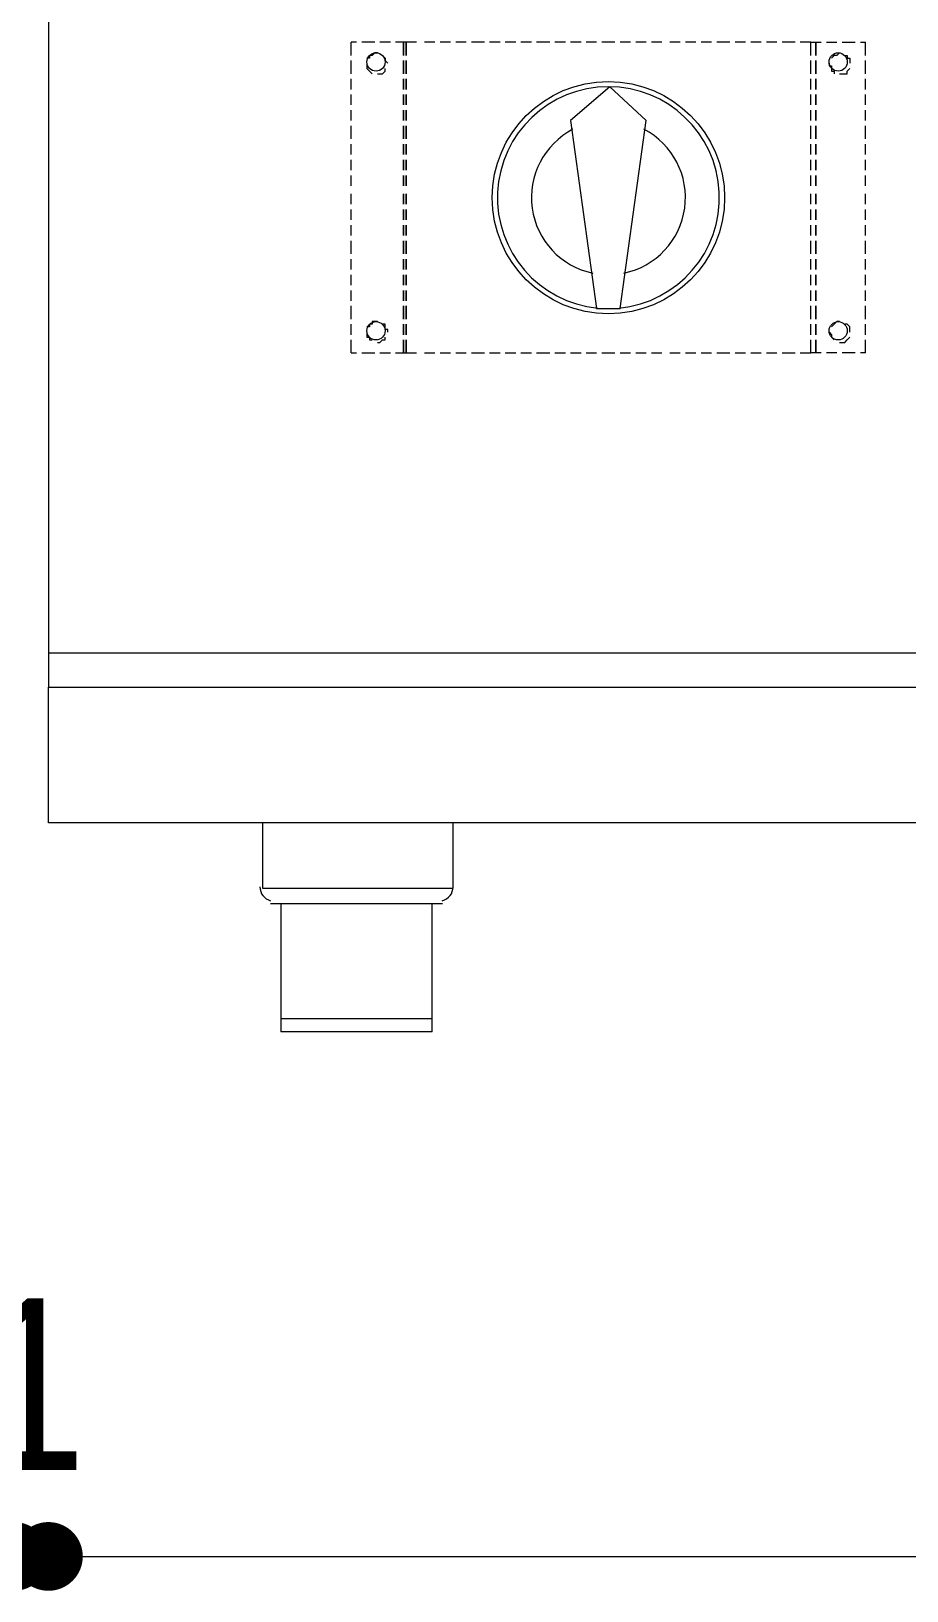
# Model space of a CAD drawing. Header units: millimetres. Extents: x 106699 to 122058, y 158555 to 162844.
# Drawn here: x 109981.74 to 110007.21, y 160340.51 to 160385.88 of the extents above; entities that cross this region are included whole.
import ezdxf

# ---------------------------------------------------------------- set-up
doc = ezdxf.new("R2010")
doc.units = ezdxf.units.MM
doc.layers.add('no3_paslanmaz kesit on', color=153, linetype='Continuous', lineweight=20)
doc.layers.add('S2000-002 Çizgi', color=7, linetype='Continuous')
doc.styles.add('BE', font='ARIALN.TTF')
doc.dimstyles.new('Copy of BE-50', dxfattribs={"dimscale": 100, "dimtxt": 0.05, "dimasz": 0.02, "dimexe": 0.025, "dimexo": 0, "dimgap": 0.025, "dimtad": 1, "dimdec": 1, "dimrnd": 0.5, "dimdsep": 46, "dimtxsty": 'BE', "dimblk": 'DOT', "dimcen": 0.5, "dimdle": 0.025, "dimse1": 1, "dimse2": 1, "dimclrd": 256, "dimclre": 256, "dimclrt": 256, "dimadec": 0, "dimazin": 2, "dimtm": 1e-09, "dimtfac": 1, "dimtdec": 1, "dimtix": 1, "dimtmove": 2, "dimatfit": 0, "dimldrblk": 'DOT', "dimfxl": 0.5, "dimfxlon": 1, "dimtolj": 1, "dimlwd": 9, "dimlwe": 0, "dimarcsym": 0})

# ---------------------------------------------------------------- blocks, each defined once
blk = doc.blocks.new('_Dot')
at = {"color": 0, "linetype": 'ByBlock', "lineweight": -2}
blk.add_line((-0.5, 0), (-1, 0), dxfattribs=at)
at = {"color": 0, "linetype": 'ByBlock', "const_width": 0.5}
blk.add_lwpolyline([(-0.25, 0, 1), (0.25, 0, 1)], format="xyb", close=True, dxfattribs=at)
blk = doc.blocks.new('*D114')
at = {"layer": 'Defpoints', "color": 0, "transparency": 16777216}
for p in [(116979.593, 160829.226), (117129.517, 160829.226), (117129.517, 160807.883)]:
    blk.add_point(p, dxfattribs=at)
at = {"layer": 'S2000-002 Çizgi', "color": 134, "lineweight": 9, "true_color": 0x00a5a5, "transparency": 16777216}
blk.add_line((116981.593, 160807.883), (117127.517, 160807.883), dxfattribs=at)
at = {"layer": 'S2000-002 Çizgi', "color": 134, "lineweight": 9, "true_color": 0x00a5a5, "transparency": 16777216, "xscale": 2, "yscale": 2, "zscale": 2, "rotation": 180}
blk.add_blockref('_Dot', (116979.593, 160807.883), dxfattribs=at)
at = {"layer": 'S2000-002 Çizgi', "color": 134, "lineweight": 9, "true_color": 0x00a5a5, "transparency": 16777216, "xscale": 2, "yscale": 2, "zscale": 2}
blk.add_blockref('_Dot', (117129.517, 160807.883), dxfattribs=at)
at = {"layer": 'S2000-002 Çizgi', "color": 134, "true_color": 0x00a5a5, "transparency": 16777216, "insert": (117054.555, 160812.936), "char_height": 5, "attachment_point": 5, "style": 'BE'}
blk.add_mtext('\\A1;150', dxfattribs=at)
blk = doc.blocks.new('*D115')
at = {"layer": 'Defpoints', "color": 0, "transparency": 16777216}
for p in [(117129.517, 160829.226), (117130.517, 160829.226), (117130.517, 160807.883)]:
    blk.add_point(p, dxfattribs=at)
at = {"layer": 'S2000-002 Çizgi', "color": 134, "lineweight": 9, "true_color": 0x00a5a5, "transparency": 16777216}
for p, q in [((117127.517, 160807.883), (117125.517, 160807.883)), ((117129.517, 160807.883), (117130.517, 160807.883)), ((117132.517, 160807.883), (117134.517, 160807.883))]:
    blk.add_line(p, q, dxfattribs=at)
at = {"layer": 'S2000-002 Çizgi', "color": 134, "lineweight": 9, "true_color": 0x00a5a5, "transparency": 16777216, "xscale": 2, "yscale": 2, "zscale": 2}
blk.add_blockref('_Dot', (117129.517, 160807.883), dxfattribs=at)
at = {"layer": 'S2000-002 Çizgi', "color": 134, "lineweight": 9, "true_color": 0x00a5a5, "transparency": 16777216, "xscale": 2, "yscale": 2, "zscale": 2, "rotation": 180}
blk.add_blockref('_Dot', (117130.517, 160807.883), dxfattribs=at)
at = {"layer": 'S2000-002 Çizgi', "color": 134, "true_color": 0x00a5a5, "transparency": 16777216, "insert": (117130.017, 160812.893), "char_height": 5, "attachment_point": 5, "style": 'BE'}
blk.add_mtext('\\A1;1', dxfattribs=at)
blk = doc.blocks.new('*D116')
at = {"layer": 'Defpoints', "color": 0, "transparency": 16777216}
for p in [(117130.517, 160829.226), (117222.441, 160829.226), (117222.441, 160807.883)]:
    blk.add_point(p, dxfattribs=at)
at = {"layer": 'S2000-002 Çizgi', "color": 134, "lineweight": 9, "true_color": 0x00a5a5, "transparency": 16777216}
blk.add_line((117132.517, 160807.883), (117220.441, 160807.883), dxfattribs=at)
at = {"layer": 'S2000-002 Çizgi', "color": 134, "lineweight": 9, "true_color": 0x00a5a5, "transparency": 16777216, "xscale": 2, "yscale": 2, "zscale": 2, "rotation": 180}
blk.add_blockref('_Dot', (117130.517, 160807.883), dxfattribs=at)
at = {"layer": 'S2000-002 Çizgi', "color": 134, "lineweight": 9, "true_color": 0x00a5a5, "transparency": 16777216, "xscale": 2, "yscale": 2, "zscale": 2}
blk.add_blockref('_Dot', (117222.441, 160807.883), dxfattribs=at)
at = {"layer": 'S2000-002 Çizgi', "color": 134, "true_color": 0x00a5a5, "transparency": 16777216, "insert": (117176.479, 160812.936), "char_height": 5, "attachment_point": 5, "style": 'BE'}
blk.add_mtext('\\A1;92', dxfattribs=at)
blk = doc.blocks.new('AA')
at = {"layer": 'no3_paslanmaz kesit on'}
for points in [[(117130.517, 160892.474), (117130.517, 160834.162), (117130.517, 160833.175)], [(117139.327, 160851.555), (117139.327, 160851.935)], [(117139.479, 160851.935), (117139.327, 160851.935)], [(117140.011, 160851.935), (117139.631, 160851.935)], [(117140.466, 160851.935), (117140.162, 160851.935)], [(117140.846, 160851.935), (117140.618, 160851.935)], [(117140.846, 160851.555), (117140.846, 160851.935)], [(117140.846, 160851.935), (117140.846, 160851.555)], [(117140.922, 160851.555), (117140.922, 160851.935), (117140.846, 160851.935)], [(117141.226, 160851.935), (117140.922, 160851.935), (117140.922, 160851.555)], [(117140.922, 160851.555), (117140.922, 160851.935)], [(117141.757, 160851.935), (117141.454, 160851.935)], [(117142.213, 160851.935), (117141.909, 160851.935)], [(117142.669, 160851.935), (117142.365, 160851.935)], [(117143.2, 160851.935), (117142.821, 160851.935)], [(117143.656, 160851.935), (117143.352, 160851.935)], [(117144.112, 160851.935), (117143.808, 160851.935)], [(117144.567, 160851.935), (117144.264, 160851.935)], [(117145.099, 160851.935), (117144.719, 160851.935)], [(117145.555, 160851.935), (117145.251, 160851.935)], [(117146.011, 160851.935), (117145.707, 160851.935)], [(117146.466, 160851.935), (117146.162, 160851.935)], [(117146.998, 160851.935), (117146.618, 160851.935)], [(117147.454, 160851.935), (117147.15, 160851.935)], [(117147.909, 160851.935), (117147.605, 160851.935)], [(117148.365, 160851.935), (117148.061, 160851.935)], [(117148.897, 160851.935), (117148.593, 160851.935)], [(117149.352, 160851.935), (117149.049, 160851.935)], [(117149.808, 160851.935), (117149.504, 160851.935)], [(117150.34, 160851.935), (117149.96, 160851.935)], [(117150.795, 160851.935), (117150.492, 160851.935)], [(117151.251, 160851.935), (117150.947, 160851.935)], [(117151.707, 160851.935), (117151.403, 160851.935)], [(117152.238, 160851.935), (117151.859, 160851.935)], [(117152.694, 160851.555), (117152.694, 160851.935), (117152.39, 160851.935)], [(117152.694, 160851.555), (117152.694, 160851.935), (117152.846, 160851.935)], [(117152.846, 160851.555), (117152.846, 160851.935)], [(117152.846, 160851.935), (117152.998, 160851.935)], [(117152.846, 160851.935), (117152.846, 160851.555)], [(117153.15, 160851.935), (117153.454, 160851.935)], [(117153.605, 160851.935), (117153.985, 160851.935)], [(117154.137, 160851.935), (117154.289, 160851.935)], [(117154.289, 160851.555), (117154.289, 160851.935)], [(117140.087, 160851.631), (117140.011, 160851.631), (117139.935, 160851.555), (117139.859, 160851.555), (117139.859, 160851.479), (117139.783, 160851.479)], [(117140.238, 160851.555), (117140.314, 160851.479), (117140.314, 160851.403), (117140.39, 160851.327)], [(117153.53, 160851.631), (117153.454, 160851.555), (117153.378, 160851.555), (117153.302, 160851.479)], [(117153.681, 160851.555), (117153.757, 160851.555), (117153.757, 160851.479), (117153.833, 160851.479), (117153.833, 160851.403), (117153.833, 160851.327)], [(117139.327, 160851.023), (117139.327, 160851.403)], [(117139.783, 160851.327), (117139.783, 160851.251), (117139.783, 160851.175), (117139.859, 160851.099), (117139.935, 160851.023)], [(117140.087, 160851.023), (117140.162, 160851.023), (117140.238, 160851.023), (117140.314, 160851.099), (117140.314, 160851.175)], [(117140.846, 160851.023), (117140.846, 160851.403)], [(117140.846, 160851.403), (117140.846, 160851.023)], [(117140.922, 160851.403), (117140.922, 160851.023)], [(117140.922, 160851.023), (117140.922, 160851.403)], [(117140.922, 160851.023), (117140.922, 160851.403)], [(117152.694, 160851.023), (117152.694, 160851.403)], [(117152.694, 160851.023), (117152.694, 160851.403)], [(117152.846, 160851.023), (117152.846, 160851.403)], [(117152.846, 160851.403), (117152.846, 160851.023)], [(117153.226, 160851.327), (117153.226, 160851.251), (117153.302, 160851.251), (117153.302, 160851.175), (117153.302, 160851.099), (117153.378, 160851.099), (117153.378, 160851.023)], [(117153.53, 160851.023), (117153.605, 160851.023), (117153.681, 160851.023), (117153.757, 160851.023), (117153.757, 160851.099), (117153.833, 160851.175)], [(117154.289, 160851.023), (117154.289, 160851.403)], [(117139.327, 160850.567), (117139.327, 160850.871)], [(117140.846, 160850.567), (117140.846, 160850.871)], [(117140.846, 160850.871), (117140.846, 160850.567)], [(117140.922, 160850.871), (117140.922, 160850.567)], [(117140.922, 160850.567), (117140.922, 160850.871)], [(117140.922, 160850.567), (117140.922, 160850.871)], [(117147.15, 160844.188), (117147.909, 160849.656), (117146.846, 160850.643), (117145.707, 160849.656), (117146.466, 160844.188), (117147.15, 160844.188)], [(117152.694, 160850.567), (117152.694, 160850.871)], [(117152.694, 160850.567), (117152.694, 160850.871)], [(117152.846, 160850.567), (117152.846, 160850.871)], [(117152.846, 160850.871), (117152.846, 160850.567)], [(117154.289, 160850.567), (117154.289, 160850.871)], [(117139.327, 160850.112), (117139.327, 160850.416)], [(117140.846, 160850.112), (117140.846, 160850.416)], [(117140.846, 160850.416), (117140.846, 160850.112)], [(117140.922, 160850.416), (117140.922, 160850.112)], [(117140.922, 160850.112), (117140.922, 160850.416)], [(117140.922, 160850.112), (117140.922, 160850.416)], [(117152.694, 160850.112), (117152.694, 160850.416)], [(117152.694, 160850.112), (117152.694, 160850.416)], [(117152.846, 160850.112), (117152.846, 160850.416)], [(117152.846, 160850.416), (117152.846, 160850.112)], [(117154.289, 160850.112), (117154.289, 160850.416)], [(117139.327, 160849.656), (117139.327, 160849.96)], [(117140.846, 160849.656), (117140.846, 160849.96)], [(117140.846, 160849.96), (117140.846, 160849.656)], [(117140.922, 160849.96), (117140.922, 160849.656)], [(117140.922, 160849.656), (117140.922, 160849.96)], [(117140.922, 160849.656), (117140.922, 160849.96)], [(117152.694, 160849.656), (117152.694, 160849.96)], [(117152.694, 160849.656), (117152.694, 160849.96)], [(117152.846, 160849.656), (117152.846, 160849.96)], [(117152.846, 160849.96), (117152.846, 160849.656)], [(117154.289, 160849.656), (117154.289, 160849.96)], [(117139.327, 160849.124), (117139.327, 160849.504)], [(117140.846, 160849.124), (117140.846, 160849.504)], [(117140.846, 160849.504), (117140.846, 160849.124)], [(117140.922, 160849.504), (117140.922, 160849.124)], [(117140.922, 160849.124), (117140.922, 160849.504)], [(117140.922, 160849.124), (117140.922, 160849.504)], [(117152.694, 160849.124), (117152.694, 160849.504)], [(117152.694, 160849.124), (117152.694, 160849.504)], [(117152.846, 160849.124), (117152.846, 160849.504)], [(117152.846, 160849.504), (117152.846, 160849.124)], [(117154.289, 160849.124), (117154.289, 160849.504)], [(117139.327, 160848.669), (117139.327, 160848.973)], [(117140.846, 160848.669), (117140.846, 160848.973)], [(117140.846, 160848.973), (117140.846, 160848.669)], [(117140.922, 160848.973), (117140.922, 160848.669)], [(117140.922, 160848.669), (117140.922, 160848.973)], [(117140.922, 160848.669), (117140.922, 160848.973)], [(117152.694, 160848.669), (117152.694, 160848.973)], [(117152.694, 160848.669), (117152.694, 160848.973)], [(117152.846, 160848.669), (117152.846, 160848.973)], [(117152.846, 160848.973), (117152.846, 160848.669)], [(117154.289, 160848.669), (117154.289, 160848.973)], [(117139.327, 160848.213), (117139.327, 160848.517)], [(117140.846, 160848.213), (117140.846, 160848.517)], [(117140.846, 160848.517), (117140.846, 160848.213)], [(117140.922, 160848.517), (117140.922, 160848.213)], [(117140.922, 160848.213), (117140.922, 160848.517)], [(117140.922, 160848.213), (117140.922, 160848.517)], [(117152.694, 160848.213), (117152.694, 160848.517)], [(117152.694, 160848.213), (117152.694, 160848.517)], [(117152.846, 160848.213), (117152.846, 160848.517)], [(117152.846, 160848.517), (117152.846, 160848.213)], [(117154.289, 160848.213), (117154.289, 160848.517)], [(117139.327, 160847.757), (117139.327, 160848.061)], [(117140.846, 160847.757), (117140.846, 160848.061)], [(117140.846, 160848.061), (117140.846, 160847.757)], [(117140.922, 160848.061), (117140.922, 160847.757)], [(117140.922, 160847.757), (117140.922, 160848.061)], [(117140.922, 160847.757), (117140.922, 160848.061)], [(117152.694, 160847.757), (117152.694, 160848.061)], [(117152.694, 160847.757), (117152.694, 160848.061)], [(117152.846, 160847.757), (117152.846, 160848.061)], [(117152.846, 160848.061), (117152.846, 160847.757)], [(117154.289, 160847.757), (117154.289, 160848.061)], [(117139.327, 160847.226), (117139.327, 160847.53)], [(117140.846, 160847.226), (117140.846, 160847.53)], [(117140.846, 160847.53), (117140.846, 160847.226)], [(117140.922, 160847.53), (117140.922, 160847.226)], [(117140.922, 160847.226), (117140.922, 160847.53)], [(117140.922, 160847.226), (117140.922, 160847.53)], [(117152.694, 160847.226), (117152.694, 160847.53)], [(117152.694, 160847.226), (117152.694, 160847.53)], [(117152.846, 160847.226), (117152.846, 160847.53)], [(117152.846, 160847.53), (117152.846, 160847.226)], [(117154.289, 160847.226), (117154.289, 160847.53)], [(117139.327, 160846.77), (117139.327, 160847.074)], [(117140.846, 160846.77), (117140.846, 160847.074)], [(117140.846, 160847.074), (117140.846, 160846.77)], [(117140.922, 160847.074), (117140.922, 160846.77)], [(117140.922, 160846.77), (117140.922, 160847.074)], [(117140.922, 160846.77), (117140.922, 160847.074)], [(117152.694, 160846.77), (117152.694, 160847.074)], [(117152.694, 160846.77), (117152.694, 160847.074)], [(117152.846, 160846.77), (117152.846, 160847.074)], [(117152.846, 160847.074), (117152.846, 160846.77)], [(117154.289, 160846.77), (117154.289, 160847.074)], [(117139.327, 160846.314), (117139.327, 160846.618)], [(117140.846, 160846.314), (117140.846, 160846.618)], [(117140.846, 160846.618), (117140.846, 160846.314)], [(117140.922, 160846.618), (117140.922, 160846.314)], [(117140.922, 160846.314), (117140.922, 160846.618)], [(117140.922, 160846.314), (117140.922, 160846.618)], [(117152.694, 160846.314), (117152.694, 160846.618)], [(117152.694, 160846.314), (117152.694, 160846.618)], [(117152.846, 160846.314), (117152.846, 160846.618)], [(117152.846, 160846.618), (117152.846, 160846.314)], [(117154.289, 160846.314), (117154.289, 160846.618)], [(117139.327, 160845.783), (117139.327, 160846.162)], [(117140.846, 160845.783), (117140.846, 160846.162)], [(117140.846, 160846.162), (117140.846, 160845.783)], [(117140.922, 160846.162), (117140.922, 160845.783)], [(117140.922, 160845.783), (117140.922, 160846.162)], [(117140.922, 160845.783), (117140.922, 160846.162)], [(117152.694, 160845.783), (117152.694, 160846.162)], [(117152.694, 160845.783), (117152.694, 160846.162)], [(117152.846, 160845.783), (117152.846, 160846.162)], [(117152.846, 160846.162), (117152.846, 160845.783)], [(117154.289, 160845.783), (117154.289, 160846.162)], [(117139.327, 160845.327), (117139.327, 160845.631)], [(117140.846, 160845.327), (117140.846, 160845.631)], [(117140.846, 160845.631), (117140.846, 160845.327)], [(117140.922, 160845.631), (117140.922, 160845.327)], [(117140.922, 160845.327), (117140.922, 160845.631)], [(117140.922, 160845.327), (117140.922, 160845.631)], [(117152.694, 160845.327), (117152.694, 160845.631)], [(117152.694, 160845.327), (117152.694, 160845.631)], [(117152.846, 160845.327), (117152.846, 160845.631)], [(117152.846, 160845.631), (117152.846, 160845.327)], [(117154.289, 160845.327), (117154.289, 160845.631)], [(117139.327, 160844.871), (117139.327, 160845.175)], [(117140.846, 160844.871), (117140.846, 160845.175)], [(117140.846, 160845.175), (117140.846, 160844.871)], [(117140.922, 160845.175), (117140.922, 160844.871)], [(117140.922, 160844.871), (117140.922, 160845.175)], [(117140.922, 160844.871), (117140.922, 160845.175)], [(117152.694, 160844.871), (117152.694, 160845.175)], [(117152.694, 160844.871), (117152.694, 160845.175)], [(117152.846, 160844.871), (117152.846, 160845.175)], [(117152.846, 160845.175), (117152.846, 160844.871)], [(117154.289, 160844.871), (117154.289, 160845.175)], [(117139.327, 160844.416), (117139.327, 160844.719)], [(117140.846, 160844.416), (117140.846, 160844.719)], [(117140.846, 160844.719), (117140.846, 160844.416)], [(117140.922, 160844.719), (117140.922, 160844.416)], [(117140.922, 160844.416), (117140.922, 160844.719)], [(117140.922, 160844.416), (117140.922, 160844.719)], [(117152.694, 160844.416), (117152.694, 160844.719)], [(117152.694, 160844.416), (117152.694, 160844.719)], [(117152.846, 160844.416), (117152.846, 160844.719)], [(117152.846, 160844.719), (117152.846, 160844.416)], [(117154.289, 160844.416), (117154.289, 160844.719)], [(117139.327, 160843.884), (117139.327, 160844.264)], [(117140.846, 160843.884), (117140.846, 160844.264)], [(117140.846, 160844.264), (117140.846, 160843.884)], [(117140.922, 160844.264), (117140.922, 160843.884)], [(117140.922, 160843.884), (117140.922, 160844.264)], [(117140.922, 160843.884), (117140.922, 160844.264)], [(117152.694, 160843.884), (117152.694, 160844.264)], [(117152.694, 160843.884), (117152.694, 160844.264)], [(117152.846, 160843.884), (117152.846, 160844.264)], [(117152.846, 160844.264), (117152.846, 160843.884)], [(117154.289, 160843.884), (117154.289, 160844.264)], [(117140.087, 160843.808), (117140.011, 160843.808), (117139.935, 160843.808), (117139.935, 160843.732), (117139.859, 160843.732), (117139.859, 160843.656), (117139.783, 160843.656)], [(117153.53, 160843.808), (117153.454, 160843.808), (117153.378, 160843.732), (117153.302, 160843.656)], [(117139.327, 160843.428), (117139.327, 160843.732)], [(117139.783, 160843.504), (117139.783, 160843.428), (117139.783, 160843.352), (117139.859, 160843.352), (117139.859, 160843.276), (117139.935, 160843.276)], [(117140.087, 160843.2), (117140.162, 160843.2), (117140.238, 160843.276), (117140.314, 160843.276), (117140.314, 160843.352)], [(117140.39, 160843.504), (117140.39, 160843.58), (117140.314, 160843.58), (117140.314, 160843.656), (117140.314, 160843.732), (117140.238, 160843.732)], [(117140.846, 160843.428), (117140.846, 160843.732)], [(117140.846, 160843.732), (117140.846, 160843.428)], [(117140.922, 160843.732), (117140.922, 160843.428)], [(117140.922, 160843.428), (117140.922, 160843.732)], [(117140.922, 160843.428), (117140.922, 160843.732)], [(117152.694, 160843.428), (117152.694, 160843.732)], [(117152.694, 160843.428), (117152.694, 160843.732)], [(117152.846, 160843.428), (117152.846, 160843.732)], [(117152.846, 160843.732), (117152.846, 160843.428)], [(117153.226, 160843.504), (117153.302, 160843.428), (117153.302, 160843.352), (117153.378, 160843.276)], [(117153.53, 160843.2), (117153.605, 160843.2), (117153.681, 160843.2), (117153.757, 160843.276), (117153.833, 160843.352)], [(117153.833, 160843.504), (117153.833, 160843.58), (117153.833, 160843.656), (117153.757, 160843.732), (117153.681, 160843.732)], [(117154.289, 160843.428), (117154.289, 160843.732)], [(117139.327, 160842.897), (117139.327, 160843.276)], [(117139.327, 160842.897), (117139.479, 160842.897)], [(117139.631, 160842.897), (117140.011, 160842.897)], [(117140.162, 160842.897), (117140.466, 160842.897)], [(117140.618, 160842.897), (117140.846, 160842.897)], [(117140.846, 160842.897), (117140.846, 160843.276)], [(117140.846, 160843.276), (117140.846, 160842.897), (117140.922, 160842.897), (117140.922, 160843.276)], [(117140.922, 160843.276), (117140.922, 160842.897)], [(117140.922, 160842.897), (117140.922, 160843.276)], [(117140.922, 160842.897), (117141.226, 160842.897)], [(117141.454, 160842.897), (117141.757, 160842.897)], [(117141.909, 160842.897), (117142.213, 160842.897)], [(117142.365, 160842.897), (117142.669, 160842.897)], [(117142.821, 160842.897), (117143.2, 160842.897)], [(117143.352, 160842.897), (117143.656, 160842.897)], [(117143.808, 160842.897), (117144.112, 160842.897)], [(117144.264, 160842.897), (117144.567, 160842.897)], [(117144.719, 160842.897), (117145.099, 160842.897)], [(117145.251, 160842.897), (117145.555, 160842.897)], [(117145.707, 160842.897), (117146.011, 160842.897)], [(117146.162, 160842.897), (117146.466, 160842.897)], [(117146.618, 160842.897), (117146.998, 160842.897)], [(117147.15, 160842.897), (117147.454, 160842.897)], [(117147.605, 160842.897), (117147.909, 160842.897)], [(117148.061, 160842.897), (117148.365, 160842.897)], [(117148.593, 160842.897), (117148.897, 160842.897)], [(117149.049, 160842.897), (117149.352, 160842.897)], [(117149.504, 160842.897), (117149.808, 160842.897)], [(117149.96, 160842.897), (117150.34, 160842.897)], [(117150.492, 160842.897), (117150.795, 160842.897)], [(117150.947, 160842.897), (117151.251, 160842.897)], [(117151.403, 160842.897), (117151.707, 160842.897)], [(117151.859, 160842.897), (117152.238, 160842.897)], [(117152.39, 160842.897), (117152.694, 160842.897), (117152.694, 160843.276)], [(117152.846, 160843.276), (117152.846, 160842.897), (117152.694, 160842.897), (117152.694, 160843.276)], [(117152.846, 160842.897), (117152.846, 160843.276)], [(117152.998, 160842.897), (117152.846, 160842.897)], [(117153.454, 160842.897), (117153.15, 160842.897)], [(117153.985, 160842.897), (117153.605, 160842.897)], [(117154.289, 160842.897), (117154.137, 160842.897)], [(117154.289, 160842.897), (117154.289, 160843.276)], [(117134.011, 160834.162), (117130.517, 160834.162)], [(117213.011, 160834.162), (117134.011, 160834.162)], [(117130.517, 160833.175), (117222.441, 160833.175), (117222.441, 160829.226), (117130.517, 160829.226), (117130.517, 160833.175)], [(117136.745, 160829.226), (117136.745, 160827.327)], [(117142.289, 160827.327), (117142.289, 160829.226)], [(117136.745, 160827.327), (117142.289, 160827.327)], [(117141.985, 160826.871), (117136.973, 160826.871)], [(117137.276, 160826.871), (117137.276, 160823.15)], [(117141.681, 160823.15), (117141.681, 160826.871)], [(117137.276, 160823.53), (117141.681, 160823.53)], [(117141.681, 160823.15), (117137.276, 160823.15)]]:
    blk.add_lwpolyline(points, dxfattribs=at)
for points, knots in [([(117140.314, 160851.365), (117140.314, 160851.512), (117140.195, 160851.631), (117140.049, 160851.631), (117139.902, 160851.631), (117139.783, 160851.512), (117139.783, 160851.365), (117139.783, 160851.218), (117139.902, 160851.099), (117140.049, 160851.099), (117140.195, 160851.099), (117140.314, 160851.218), (117140.314, 160851.365)], [0, 0, 0, 0, 1, 1, 1, 2, 2, 2, 3, 3, 3, 4, 4, 4, 4]), ([(117153.757, 160851.365), (117153.757, 160851.512), (117153.638, 160851.631), (117153.492, 160851.631), (117153.345, 160851.631), (117153.226, 160851.512), (117153.226, 160851.365), (117153.226, 160851.218), (117153.345, 160851.099), (117153.492, 160851.099), (117153.638, 160851.099), (117153.757, 160851.218), (117153.757, 160851.365)], [0, 0, 0, 0, 1, 1, 1, 2, 2, 2, 3, 3, 3, 4, 4, 4, 4]), ([(117150.188, 160847.416), (117150.188, 160849.282), (117148.675, 160850.795), (117146.808, 160850.795), (117144.941, 160850.795), (117143.428, 160849.282), (117143.428, 160847.416), (117143.428, 160845.549), (117144.941, 160844.036), (117146.808, 160844.036), (117148.675, 160844.036), (117150.188, 160845.549), (117150.188, 160847.416)], [0, 0, 0, 0, 1, 1, 1, 2, 2, 2, 3, 3, 3, 4, 4, 4, 4]), ([(117147.118, 160844.203), (117148.832, 160844.368), (117150.115, 160845.85), (117150.032, 160847.571), (117149.949, 160849.291), (117148.53, 160850.643), (117146.808, 160850.643), (117145.086, 160850.643), (117143.667, 160849.291), (117143.584, 160847.571), (117143.501, 160845.85), (117144.784, 160844.368), (117146.498, 160844.203)], [0, 0, 0, 0, 1, 1, 1, 2, 2, 2, 3, 3, 3, 4, 4, 4, 4]), ([(117145.777, 160849.405), (117144.935, 160848.968), (117144.459, 160848.049), (117144.589, 160847.109), (117144.718, 160846.169), (117145.426, 160845.413), (117146.355, 160845.221)], [0, 0, 0, 0, 1, 1, 1, 2, 2, 2, 2]), ([(117147.261, 160845.221), (117148.19, 160845.413), (117148.898, 160846.169), (117149.027, 160847.109), (117149.157, 160848.049), (117148.681, 160848.968), (117147.839, 160849.405)], [0, 0, 0, 0, 1, 1, 1, 2, 2, 2, 2]), ([(117140.314, 160843.542), (117140.314, 160843.689), (117140.195, 160843.808), (117140.049, 160843.808), (117139.902, 160843.808), (117139.783, 160843.689), (117139.783, 160843.542), (117139.783, 160843.395), (117139.902, 160843.276), (117140.049, 160843.276), (117140.195, 160843.276), (117140.314, 160843.395), (117140.314, 160843.542)], [0, 0, 0, 0, 1, 1, 1, 2, 2, 2, 3, 3, 3, 4, 4, 4, 4]), ([(117153.757, 160843.542), (117153.757, 160843.689), (117153.638, 160843.808), (117153.492, 160843.808), (117153.345, 160843.808), (117153.226, 160843.689), (117153.226, 160843.542), (117153.226, 160843.395), (117153.345, 160843.276), (117153.492, 160843.276), (117153.638, 160843.276), (117153.757, 160843.395), (117153.757, 160843.542)], [0, 0, 0, 0, 1, 1, 1, 2, 2, 2, 3, 3, 3, 4, 4, 4, 4])]:
    blk.add_open_spline(points, degree=3, knots=knots, dxfattribs=at)
for points in [[(117136.669, 160827.365), (117136.669, 160827.174), (117136.798, 160827.008), (117136.982, 160826.961)], [(117141.976, 160826.961), (117142.16, 160827.008), (117142.289, 160827.174), (117142.289, 160827.365)]]:
    blk.add_open_spline(points, degree=3, dxfattribs=at)
at = {"layer": 'S2000-002 Çizgi'}
for base, p1, p2, picture, middle in [((117129.517, 160807.883), (116979.593, 160829.226), (117129.517, 160829.226), '*D114', (117054.555, 160812.936)), ((117130.517, 160807.883), (117129.517, 160829.226), (117130.517, 160829.226), '*D115', (117130.017, 160812.893)), ((117222.441, 160807.883), (117130.517, 160829.226), (117222.441, 160829.226), '*D116', (117176.479, 160812.936))]:
    dim = blk.add_linear_dim(base=base, p1=p1, p2=p2, dimstyle='Copy of BE-50', dxfattribs=at)
    dim.commit()
    dim.dimension.update_dxf_attribs({"geometry": picture, "text_midpoint": middle})

msp = doc.modelspace()

# ---------------------------------------------------------------- block references
at = {"layer": 'S2000-002 Çizgi', "xscale": 0.9997817664690491, "yscale": 0.9997817664690491, "zscale": 0.9997817664690491}
msp.add_blockref('AA', (-7122.712, -431.28), dxfattribs=at)

doc.saveas('drawing.dxf')
